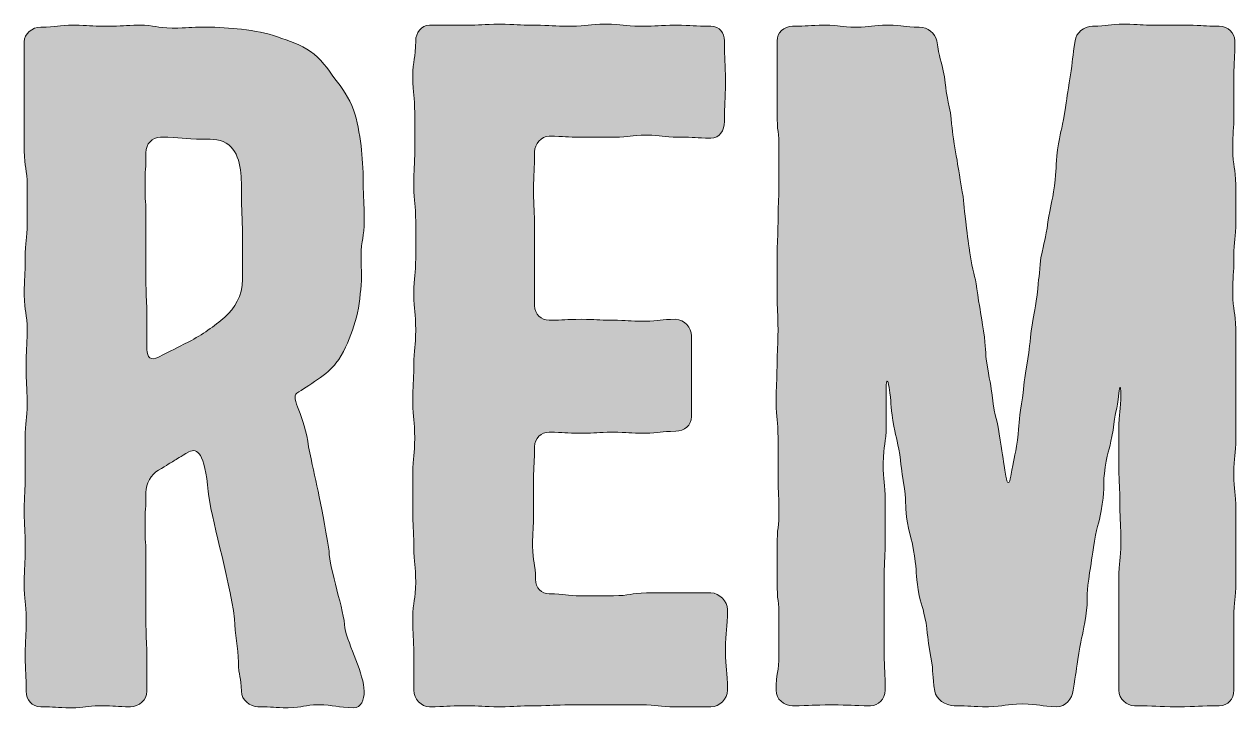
# Model space of a CAD drawing. Header units: inches. Extents: x 217 to 864, y -1016 to -62.
# Drawn here: x 539.6 to 714.9, y -898.3 to -799.3 of the extents above; entities that cross this region are included whole.
import ezdxf

# ---------------------------------------------------------------- set-up
doc = ezdxf.new("R2010")
doc.units = ezdxf.units.IN
doc.header["$MEASUREMENT"] = 0
doc.layers.add('Layer 1', color=7, linetype='Continuous')

# ---------------------------------------------------------------- blocks, each defined once
blk = doc.blocks.new('block 2')
at = {"layer": 'Layer 1', "true_color": 0x040404}
h = blk.add_hatch(color=18, dxfattribs=at)
h.dxf.hatch_style = 2
edge = h.paths.add_edge_path()
edge.add_spline(control_points=[(588.64, -822.18), (588.64, -820.34), (588.5, -818.51), (588.35, -816.96), (588.07, -815.13), (587.79, -813.3), (587.23, -811.74), (586.66, -810.05), (585.54, -808.5), (584.55, -807.23), (583.56, -805.82), (582.43, -804.27), (581.03, -803.29), (579.62, -802.3), (577.92, -801.74), (576.23, -801.17), (574.68, -800.61), (572.99, -800.33), (571.02, -800.04), (569.46, -799.9), (567.63, -799.76), (565.8, -799.76), (563.4, -799.76), (563.4, -799.9), (561.01, -799.9), (558.61, -799.9), (558.61, -799.48), (556.21, -799.48), (553.96, -799.48), (553.96, -799.62), (551.42, -799.62), (549.02, -799.62), (549.02, -799.48), (546.77, -799.48), (544.37, -799.48), (544.37, -799.76), (541.97, -799.76), (540.71, -799.76), (539.58, -800.75), (539.58, -801.88), (539.58, -804.56), (539.58, -804.56), (539.58, -807.09), (539.58, -809.77), (539.58, -809.77), (539.58, -812.45), (539.58, -814.99), (539.58, -814.99), (539.58, -817.67), (539.58, -820.2), (540, -820.2), (540, -822.74), (540, -825.42), (540, -825.42), (540, -828.1), (540, -830.64), (539.72, -830.64), (539.72, -833.31), (539.72, -835.85), (539.58, -835.85), (539.58, -838.53), (539.58, -841.07), (540, -841.07), (540, -843.75), (540, -846.28), (539.86, -846.28), (539.86, -848.96), (539.86, -851.5), (540, -851.5), (540, -854.18), (540, -856.71), (539.72, -856.71), (539.72, -859.39), (539.72, -861.93), (539.72, -861.93), (539.72, -864.61), (539.72, -867.15), (539.58, -867.15), (539.58, -869.83), (539.58, -872.36), (539.72, -872.36), (539.72, -875.04), (539.72, -877.72), (539.58, -877.72), (539.58, -880.26), (539.58, -882.94), (539.86, -882.94), (539.86, -885.48), (539.86, -888.15), (539.72, -888.15), (539.72, -890.69), (539.72, -893.37), (539.86, -893.37), (539.86, -895.91), (539.86, -897.17), (540.71, -898.16), (541.97, -898.16), (544.09, -898.16), (544.09, -898.3), (546.34, -898.3), (548.46, -898.3), (548.46, -898.02), (550.57, -898.02), (552.83, -898.02), (552.83, -898.16), (554.94, -898.16), (556.21, -898.16), (557.34, -897.17), (557.34, -895.91), (557.34, -893.51), (557.34, -893.51), (557.34, -891.11), (557.34, -888.72), (557.2, -888.72), (557.2, -886.32), (557.2, -883.92), (557.2, -883.92), (557.2, -881.53), (557.2, -879.13), (557.2, -879.13), (557.2, -876.73), (557.2, -874.34), (557.06, -874.34), (557.06, -871.94), (557.06, -869.55), (557.2, -869.55), (557.2, -867.15), (557.2, -865.88), (557.9, -864.47), (559.03, -863.91), (561.57, -862.35), (560.86, -862.78), (563.4, -861.23), (564.67, -860.66), (565.66, -861.37), (566.22, -867.01), (566.5, -870.53), (569.18, -878.99), (570.03, -885.48), (570.03, -887.59), (570.59, -889.7), (570.59, -891.68), (570.59, -893.79), (571.02, -893.79), (571.02, -895.91), (571.02, -897.17), (572.28, -898.16), (573.41, -898.16), (575.67, -898.16), (575.67, -898.3), (577.78, -898.3), (580.04, -898.3), (580.04, -897.88), (582.15, -897.88), (584.41, -897.88), (584.97, -898.3), (587.23, -898.3), (588.35, -898.3), (588.78, -897.17), (588.78, -895.91), (588.78, -893.51), (586.52, -889.28), (585.96, -886.74), (585.96, -884.35), (583.7, -878.14), (583.7, -875.61), (582.43, -867.71), (581.73, -865.46), (580.74, -860.52), (580.18, -856.01), (578.06, -853.47), (579.05, -852.77), (580.46, -851.78), (583.7, -849.95), (584.69, -848.4), (585.82, -846.99), (586.52, -845.3), (587.09, -843.61), (587.65, -842.06), (588.07, -840.22), (588.21, -838.39), (588.5, -836.7), (588.35, -834.86), (588.35, -833.03), (588.35, -830.35), (588.78, -830.35), (588.78, -827.68), (588.78, -824.86), (588.64, -824.86), (588.64, -822.18)], knot_values=[0, 0, 0, 0, 1, 1, 1, 2, 2, 2, 3, 3, 3, 4, 4, 4, 5, 5, 5, 6, 6, 6, 7, 7, 7, 8, 8, 8, 9, 9, 9, 10, 10, 10, 11, 11, 11, 12, 12, 12, 13, 13, 13, 14, 14, 14, 15, 15, 15, 16, 16, 16, 17, 17, 17, 18, 18, 18, 19, 19, 19, 20, 20, 20, 21, 21, 21, 22, 22, 22, 23, 23, 23, 24, 24, 24, 25, 25, 25, 26, 26, 26, 27, 27, 27, 28, 28, 28, 29, 29, 29, 30, 30, 30, 31, 31, 31, 32, 32, 32, 33, 33, 33, 34, 34, 34, 35, 35, 35, 36, 36, 36, 37, 37, 37, 38, 38, 38, 39, 39, 39, 40, 40, 40, 41, 41, 41, 42, 42, 42, 43, 43, 43, 44, 44, 44, 45, 45, 45, 46, 46, 46, 47, 47, 47, 48, 48, 48, 49, 49, 49, 50, 50, 50, 51, 51, 51, 52, 52, 52, 53, 53, 53, 54, 54, 54, 55, 55, 55, 56, 56, 56, 57, 57, 57, 58, 58, 58, 59, 59, 59, 60, 60, 60, 61, 61, 61, 62, 62, 62, 63, 63, 63, 63], degree=3, periodic=1)
edge = h.paths.add_edge_path()
edge.add_spline(control_points=[(571.16, -836.27), (571.16, -838.81), (570.03, -840.36), (568.62, -841.77), (567.07, -843.04), (565.38, -844.31), (563.4, -845.3), (561.29, -846.42), (561.15, -846.42), (559.03, -847.55), (557.9, -848.12), (557.34, -847.55), (557.34, -846.42), (557.34, -844.03), (557.34, -844.03), (557.34, -841.63), (557.34, -839.23), (557.2, -839.23), (557.2, -836.98), (557.2, -834.58), (557.2, -834.58), (557.2, -832.19), (557.2, -829.79), (557.2, -829.79), (557.2, -827.39), (557.2, -825), (557.06, -825), (557.06, -822.74), (557.06, -820.34), (557.2, -820.34), (557.2, -817.95), (557.2, -816.68), (558.05, -815.69), (559.31, -815.69), (562.42, -815.69), (562.42, -815.97), (565.52, -815.97), (566.79, -815.97), (568.2, -815.97), (569.18, -816.82), (571.02, -818.23), (571.02, -821.47), (571.02, -823.59), (571.02, -826.83), (571.16, -826.83), (571.16, -829.93), (571.16, -833.17), (571.16, -833.17), (571.16, -836.27)], knot_values=[0, 0, 0, 0, 1, 1, 1, 2, 2, 2, 3, 3, 3, 4, 4, 4, 5, 5, 5, 6, 6, 6, 7, 7, 7, 8, 8, 8, 9, 9, 9, 10, 10, 10, 11, 11, 11, 12, 12, 12, 13, 13, 13, 14, 14, 14, 15, 15, 15, 16, 16, 16, 16], degree=3, periodic=1)
h = blk.add_hatch(color=18, dxfattribs=at)
h.dxf.hatch_style = 2
edge = h.paths.add_edge_path()
edge.add_spline(control_points=[(608.37, -898.16), (610.91, -898.16), (610.91, -898.02), (613.58, -898.02), (616.12, -898.02), (616.12, -897.88), (618.66, -897.88), (621.2, -897.88), (621.2, -897.88), (623.73, -897.88), (626.27, -897.88), (626.27, -897.88), (628.81, -897.88), (631.35, -897.88), (631.35, -898.16), (633.88, -898.16), (636.42, -898.16), (636.42, -898.16), (638.96, -898.16), (640.23, -898.16), (641.36, -897.03), (641.36, -895.77), (641.36, -892.8), (641.07, -892.8), (641.07, -889.99), (641.07, -887.03), (641.36, -887.03), (641.36, -884.07), (641.36, -882.94), (640.23, -881.67), (638.96, -881.67), (636.7, -881.67), (636.7, -881.67), (634.31, -881.67), (631.91, -881.67), (631.91, -881.67), (629.65, -881.67), (627.26, -881.67), (627.26, -882.09), (624.86, -882.09), (622.61, -882.09), (622.61, -882.09), (620.21, -882.09), (617.95, -882.09), (617.95, -881.81), (615.56, -881.81), (614.43, -881.81), (613.58, -880.96), (613.58, -879.69), (613.58, -877.3), (613.16, -877.3), (613.16, -874.9), (613.16, -872.51), (613.3, -872.51), (613.3, -870.11), (613.3, -867.71), (613.3, -867.71), (613.3, -865.31), (613.3, -862.92), (613.44, -862.92), (613.44, -860.52), (613.44, -859.25), (614.43, -858.41), (615.56, -858.41), (617.81, -858.41), (617.81, -858.55), (620.21, -858.55), (622.47, -858.55), (622.47, -858.41), (624.72, -858.41), (627.12, -858.41), (627.12, -858.55), (629.37, -858.55), (631.63, -858.55), (631.63, -858.27), (633.88, -858.27), (635.15, -858.27), (636.14, -857.42), (636.14, -856.15), (636.14, -853.19), (636.14, -853.19), (636.14, -850.37), (636.14, -847.41), (636.14, -847.41), (636.14, -844.45), (636.14, -843.32), (635.15, -842.06), (633.88, -842.06), (631.63, -842.06), (631.63, -842.34), (629.37, -842.34), (626.98, -842.34), (626.98, -842.2), (624.72, -842.2), (622.47, -842.2), (622.47, -842.06), (620.21, -842.06), (617.81, -842.06), (617.81, -842.2), (615.56, -842.2), (614.43, -842.2), (613.44, -841.35), (613.44, -840.08), (613.44, -837.4), (613.44, -837.4), (613.44, -834.58), (613.44, -831.76), (613.44, -831.76), (613.44, -828.94), (613.44, -826.13), (613.3, -826.13), (613.3, -823.45), (613.3, -820.63), (613.44, -820.63), (613.44, -817.81), (613.44, -816.68), (614.43, -815.55), (615.56, -815.55), (617.95, -815.55), (617.95, -815.69), (620.21, -815.69), (622.61, -815.69), (622.61, -815.69), (625, -815.69), (627.26, -815.69), (627.26, -815.41), (629.65, -815.41), (631.91, -815.41), (631.91, -815.69), (634.31, -815.69), (636.7, -815.69), (636.7, -815.83), (638.96, -815.83), (640.23, -815.83), (640.93, -814.71), (640.93, -813.44), (640.93, -810.62), (641.07, -810.62), (641.07, -807.66), (641.07, -804.7), (640.93, -804.7), (640.93, -801.74), (640.93, -800.61), (640.23, -799.62), (638.96, -799.62), (636.42, -799.62), (636.42, -799.48), (633.88, -799.48), (631.35, -799.48), (631.35, -799.62), (628.81, -799.62), (626.27, -799.62), (626.27, -799.34), (623.73, -799.34), (621.2, -799.34), (621.2, -799.62), (618.66, -799.62), (615.98, -799.62), (615.98, -799.48), (613.44, -799.48), (610.91, -799.48), (610.91, -799.34), (608.37, -799.34), (605.83, -799.34), (605.83, -799.48), (603.29, -799.48), (600.76, -799.48), (600.76, -799.48), (598.22, -799.48), (597.09, -799.48), (596.24, -800.61), (596.24, -801.74), (596.24, -804.41), (595.82, -804.41), (595.82, -806.95), (595.82, -809.63), (596.1, -809.63), (596.1, -812.17), (596.1, -814.85), (596.1, -814.85), (596.1, -817.38), (596.1, -820.06), (595.96, -820.06), (595.96, -822.74), (595.96, -825.28), (596.24, -825.28), (596.24, -827.96), (596.24, -830.49), (596.24, -830.49), (596.24, -833.17), (596.24, -835.71), (595.96, -835.71), (595.96, -838.39), (595.96, -840.93), (596.24, -840.93), (596.24, -843.61), (596.24, -846.14), (595.96, -846.14), (595.96, -848.82), (595.96, -851.36), (595.82, -851.36), (595.82, -854.04), (595.82, -856.58), (596.1, -856.58), (596.1, -859.25), (596.1, -861.79), (595.82, -861.79), (595.82, -864.47), (595.82, -867.01), (595.82, -867.01), (595.82, -869.68), (595.82, -872.22), (595.96, -872.22), (595.96, -874.9), (595.96, -877.58), (596.24, -877.58), (596.24, -880.12), (596.24, -882.8), (595.82, -882.8), (595.82, -885.33), (595.82, -888.01), (595.96, -888.01), (595.96, -890.55), (595.96, -893.23), (595.96, -893.23), (595.96, -895.77), (595.96, -897.03), (597.09, -898.16), (598.22, -898.16), (600.76, -898.16), (600.76, -898.02), (603.29, -898.02), (605.83, -898.02), (605.83, -898.16), (608.37, -898.16)], knot_values=[0, 0, 0, 0, 1, 1, 1, 2, 2, 2, 3, 3, 3, 4, 4, 4, 5, 5, 5, 6, 6, 6, 7, 7, 7, 8, 8, 8, 9, 9, 9, 10, 10, 10, 11, 11, 11, 12, 12, 12, 13, 13, 13, 14, 14, 14, 15, 15, 15, 16, 16, 16, 17, 17, 17, 18, 18, 18, 19, 19, 19, 20, 20, 20, 21, 21, 21, 22, 22, 22, 23, 23, 23, 24, 24, 24, 25, 25, 25, 26, 26, 26, 27, 27, 27, 28, 28, 28, 29, 29, 29, 30, 30, 30, 31, 31, 31, 32, 32, 32, 33, 33, 33, 34, 34, 34, 35, 35, 35, 36, 36, 36, 37, 37, 37, 38, 38, 38, 39, 39, 39, 40, 40, 40, 41, 41, 41, 42, 42, 42, 43, 43, 43, 44, 44, 44, 45, 45, 45, 46, 46, 46, 47, 47, 47, 48, 48, 48, 49, 49, 49, 50, 50, 50, 51, 51, 51, 52, 52, 52, 53, 53, 53, 54, 54, 54, 55, 55, 55, 56, 56, 56, 57, 57, 57, 58, 58, 58, 59, 59, 59, 60, 60, 60, 61, 61, 61, 62, 62, 62, 63, 63, 63, 64, 64, 64, 65, 65, 65, 66, 66, 66, 67, 67, 67, 68, 68, 68, 69, 69, 69, 70, 70, 70, 71, 71, 71, 72, 72, 72, 73, 73, 73, 74, 74, 74, 75, 75, 75, 76, 76, 76, 77, 77, 77, 78, 78, 78, 78], degree=3, periodic=1)
h = blk.add_hatch(color=18, dxfattribs=at)
h.dxf.hatch_style = 2
edge = h.paths.add_edge_path()
edge.add_spline(control_points=[(674.2, -898.02), (676.59, -898.02), (676.59, -898.16), (679.13, -898.16), (681.53, -898.16), (681.53, -897.74), (684.06, -897.74), (686.6, -897.74), (686.6, -898.16), (689, -898.16), (690.27, -898.16), (691.25, -897.03), (691.4, -895.77), (691.82, -893.09), (691.82, -893.09), (692.24, -890.41), (692.66, -887.73), (692.81, -887.73), (693.23, -885.05), (693.65, -882.37), (693.23, -882.23), (693.65, -879.69), (694.07, -876.88), (694.07, -876.88), (694.5, -874.2), (694.92, -871.52), (695.2, -871.66), (695.62, -868.84), (696.05, -866.16), (695.62, -866.16), (696.05, -863.48), (696.47, -860.8), (696.75, -860.8), (697.17, -858.13), (697.46, -855.45), (697.74, -855.45), (698.02, -852.77), (698.16, -851.64), (698.3, -851.64), (698.3, -852.77), (698.3, -855.45), (698.02, -855.45), (698.02, -858.13), (698.02, -860.8), (698.02, -860.8), (698.02, -863.48), (698.02, -866.16), (698.16, -866.16), (698.16, -868.84), (698.16, -871.66), (698.3, -871.66), (698.3, -874.34), (698.3, -877.02), (698.02, -877.02), (698.02, -879.69), (698.02, -882.37), (698.02, -882.37), (698.02, -885.05), (698.02, -887.73), (698.02, -887.73), (698.02, -890.41), (698.02, -893.09), (698.02, -893.09), (698.02, -895.77), (698.02, -897.03), (699.15, -898.02), (700.28, -898.02), (703.38, -898.02), (703.38, -898.16), (706.48, -898.16), (709.58, -898.16), (709.58, -898.02), (712.54, -898.02), (713.81, -898.02), (714.66, -897.03), (714.66, -895.77), (714.66, -893.09), (714.66, -893.09), (714.66, -890.55), (714.66, -888.01), (714.66, -888.01), (714.66, -885.33), (714.66, -882.65), (714.94, -882.65), (714.94, -880.12), (714.94, -877.44), (714.94, -877.44), (714.94, -874.9), (714.94, -872.22), (714.94, -872.22), (714.94, -869.68), (714.94, -867.01), (714.66, -867.01), (714.66, -864.47), (714.66, -861.79), (714.94, -861.79), (714.94, -859.25), (714.94, -856.58), (714.94, -856.58), (714.94, -854.04), (714.94, -851.36), (714.94, -851.36), (714.94, -848.82), (714.94, -846.14), (714.94, -846.14), (714.94, -843.46), (714.94, -840.93), (714.51, -840.93), (714.51, -838.25), (714.51, -835.71), (714.66, -835.71), (714.66, -833.03), (714.66, -830.49), (714.94, -830.49), (714.94, -827.82), (714.94, -825.28), (714.94, -825.28), (714.94, -822.6), (714.94, -820.06), (714.51, -820.06), (714.51, -817.38), (714.51, -814.85), (714.66, -814.85), (714.66, -812.17), (714.66, -809.63), (714.66, -809.63), (714.66, -806.95), (714.66, -804.41), (714.8, -804.41), (714.8, -801.74), (714.8, -800.61), (713.81, -799.62), (712.54, -799.62), (710.29, -799.62), (710.29, -799.48), (708.03, -799.48), (705.63, -799.48), (705.63, -799.48), (703.38, -799.48), (701.12, -799.48), (701.12, -799.34), (698.87, -799.34), (696.47, -799.34), (696.47, -799.62), (694.21, -799.62), (692.95, -799.62), (691.82, -800.61), (691.68, -801.74), (691.25, -804.27), (691.4, -804.41), (690.97, -806.95), (690.55, -809.63), (690.55, -809.63), (690.13, -812.31), (689.7, -814.85), (689.56, -814.85), (689.14, -817.53), (688.86, -820.06), (689, -820.2), (688.72, -822.74), (688.29, -825.42), (688.15, -825.42), (687.73, -827.96), (687.45, -830.64), (687.17, -830.64), (686.74, -833.17), (686.46, -835.85), (686.46, -835.85), (686.18, -838.53), (685.76, -841.21), (685.76, -841.21), (685.33, -843.75), (685.05, -846.42), (685.05, -846.42), (684.63, -848.96), (684.21, -851.64), (684.35, -851.64), (683.92, -854.32), (683.5, -857), (683.64, -857), (683.36, -859.54), (682.94, -862.21), (682.8, -862.21), (682.37, -864.75), (682.23, -866.02), (681.81, -866.02), (681.67, -864.75), (681.25, -862.21), (681.25, -862.21), (680.82, -859.54), (680.54, -856.86), (680.26, -857), (679.84, -854.32), (679.55, -851.64), (679.41, -851.64), (678.99, -848.96), (678.57, -846.42), (678.85, -846.42), (678.43, -843.75), (678, -841.07), (678, -841.07), (677.58, -838.53), (677.3, -835.85), (677.02, -835.85), (676.59, -833.31), (676.17, -830.64), (676.17, -830.64), (675.89, -827.96), (675.47, -825.42), (675.75, -825.28), (675.18, -822.74), (674.76, -820.06), (674.76, -820.06), (674.34, -817.53), (673.92, -814.85), (673.92, -814.85), (673.63, -812.17), (673.07, -809.49), (673.07, -809.63), (672.79, -806.95), (672.22, -804.27), (672.08, -804.41), (671.66, -801.74), (671.38, -800.61), (670.39, -799.76), (669.12, -799.76), (666.87, -799.76), (666.87, -799.48), (664.61, -799.48), (662.21, -799.48), (662.21, -799.76), (659.96, -799.76), (657.7, -799.76), (657.7, -799.48), (655.45, -799.48), (653.05, -799.48), (653.05, -799.62), (650.79, -799.62), (649.53, -799.62), (648.54, -800.61), (648.54, -801.74), (648.54, -804.41), (648.54, -804.41), (648.54, -806.95), (648.54, -809.63), (648.54, -809.63), (648.54, -812.31), (648.54, -814.85), (648.82, -814.85), (648.82, -817.53), (648.82, -820.06), (648.82, -820.06), (648.82, -822.6), (648.82, -825.28), (648.68, -825.28), (648.68, -827.96), (648.68, -830.49), (648.54, -830.49), (648.54, -833.17), (648.54, -835.71), (648.54, -835.71), (648.54, -838.39), (648.54, -840.93), (648.68, -840.93), (648.68, -843.61), (648.68, -846.14), (648.54, -846.14), (648.54, -848.82), (648.54, -851.36), (648.4, -851.36), (648.4, -854.04), (648.4, -856.58), (648.68, -856.58), (648.68, -859.25), (648.68, -861.79), (648.68, -861.79), (648.68, -864.47), (648.68, -867.01), (648.82, -867.01), (648.82, -869.68), (648.82, -872.22), (648.54, -872.22), (648.54, -874.9), (648.54, -877.58), (648.54, -877.58), (648.54, -880.12), (648.54, -882.8), (648.82, -882.8), (648.82, -885.33), (648.82, -888.01), (648.82, -888.01), (648.82, -890.55), (648.82, -893.23), (648.4, -893.23), (648.4, -895.77), (648.4, -897.03), (649.53, -898.02), (650.79, -898.02), (653.61, -898.02), (653.61, -897.88), (656.43, -897.88), (659.25, -897.88), (659.25, -898.02), (662.07, -898.02), (663.2, -898.02), (664.19, -897.03), (664.19, -895.77), (664.19, -893.09), (664.05, -893.09), (664.05, -890.27), (664.05, -887.59), (664.05, -887.59), (664.05, -884.91), (664.05, -882.09), (664.05, -882.09), (664.05, -879.27), (664.05, -876.59), (664.19, -876.59), (664.19, -873.91), (664.19, -871.1), (664.19, -871.1), (664.19, -868.42), (664.19, -865.6), (663.91, -865.6), (663.91, -862.92), (663.91, -860.1), (664.33, -860.1), (664.33, -857.42), (664.33, -854.74), (664.33, -854.74), (664.33, -851.92), (664.33, -850.79), (664.61, -850.65), (664.75, -851.92), (665.17, -854.32), (664.89, -854.32), (665.32, -856.71), (665.74, -859.25), (665.88, -859.25), (666.3, -861.65), (666.58, -864.05), (666.58, -864.05), (667.01, -866.58), (667.29, -868.98), (667.01, -869.12), (667.43, -871.52), (667.85, -873.91), (668.13, -873.91), (668.42, -876.31), (668.84, -878.71), (668.56, -878.85), (668.98, -881.24), (669.4, -883.64), (669.68, -883.64), (670.11, -886.04), (670.39, -888.44), (670.39, -888.58), (670.81, -890.97), (671.24, -893.37), (670.95, -893.51), (671.38, -895.91), (671.52, -897.03), (672.93, -898.02), (674.2, -898.02)], knot_values=[0, 0, 0, 0, 1, 1, 1, 2, 2, 2, 3, 3, 3, 4, 4, 4, 5, 5, 5, 6, 6, 6, 7, 7, 7, 8, 8, 8, 9, 9, 9, 10, 10, 10, 11, 11, 11, 12, 12, 12, 13, 13, 13, 14, 14, 14, 15, 15, 15, 16, 16, 16, 17, 17, 17, 18, 18, 18, 19, 19, 19, 20, 20, 20, 21, 21, 21, 22, 22, 22, 23, 23, 23, 24, 24, 24, 25, 25, 25, 26, 26, 26, 27, 27, 27, 28, 28, 28, 29, 29, 29, 30, 30, 30, 31, 31, 31, 32, 32, 32, 33, 33, 33, 34, 34, 34, 35, 35, 35, 36, 36, 36, 37, 37, 37, 38, 38, 38, 39, 39, 39, 40, 40, 40, 41, 41, 41, 42, 42, 42, 43, 43, 43, 44, 44, 44, 45, 45, 45, 46, 46, 46, 47, 47, 47, 48, 48, 48, 49, 49, 49, 50, 50, 50, 51, 51, 51, 52, 52, 52, 53, 53, 53, 54, 54, 54, 55, 55, 55, 56, 56, 56, 57, 57, 57, 58, 58, 58, 59, 59, 59, 60, 60, 60, 61, 61, 61, 62, 62, 62, 63, 63, 63, 64, 64, 64, 65, 65, 65, 66, 66, 66, 67, 67, 67, 68, 68, 68, 69, 69, 69, 70, 70, 70, 71, 71, 71, 72, 72, 72, 73, 73, 73, 74, 74, 74, 75, 75, 75, 76, 76, 76, 77, 77, 77, 78, 78, 78, 79, 79, 79, 80, 80, 80, 81, 81, 81, 82, 82, 82, 83, 83, 83, 84, 84, 84, 85, 85, 85, 86, 86, 86, 87, 87, 87, 88, 88, 88, 89, 89, 89, 90, 90, 90, 91, 91, 91, 92, 92, 92, 93, 93, 93, 94, 94, 94, 95, 95, 95, 96, 96, 96, 97, 97, 97, 98, 98, 98, 99, 99, 99, 100, 100, 100, 101, 101, 101, 102, 102, 102, 103, 103, 103, 104, 104, 104, 105, 105, 105, 106, 106, 106, 107, 107, 107, 108, 108, 108, 109, 109, 109, 110, 110, 110, 111, 111, 111, 112, 112, 112, 113, 113, 113, 114, 114, 114, 115, 115, 115, 116, 116, 116, 117, 117, 117, 118, 118, 118, 119, 119, 119, 120, 120, 120, 121, 121, 121, 121], degree=3, periodic=1)
at = {"layer": 'Layer 1', "lineweight": 0}
for points, knots in [([(588.64, -822.18), (588.64, -820.34), (588.5, -818.51), (588.35, -816.96), (588.07, -815.13), (587.79, -813.3), (587.23, -811.74), (586.66, -810.05), (585.54, -808.5), (584.55, -807.23), (583.56, -805.82), (582.43, -804.27), (581.03, -803.29), (579.62, -802.3), (577.92, -801.74), (576.23, -801.17), (574.68, -800.61), (572.99, -800.33), (571.02, -800.04), (569.46, -799.9), (567.63, -799.76), (565.8, -799.76), (563.4, -799.76), (563.4, -799.9), (561.01, -799.9), (558.61, -799.9), (558.61, -799.48), (556.21, -799.48), (553.96, -799.48), (553.96, -799.62), (551.42, -799.62), (549.02, -799.62), (549.02, -799.48), (546.77, -799.48), (544.37, -799.48), (544.37, -799.76), (541.97, -799.76), (540.71, -799.76), (539.58, -800.75), (539.58, -801.88), (539.58, -804.56), (539.58, -804.56), (539.58, -807.09), (539.58, -809.77), (539.58, -809.77), (539.58, -812.45), (539.58, -814.99), (539.58, -814.99), (539.58, -817.67), (539.58, -820.2), (540, -820.2), (540, -822.74), (540, -825.42), (540, -825.42), (540, -828.1), (540, -830.64), (539.72, -830.64), (539.72, -833.31), (539.72, -835.85), (539.58, -835.85), (539.58, -838.53), (539.58, -841.07), (540, -841.07), (540, -843.75), (540, -846.28), (539.86, -846.28), (539.86, -848.96), (539.86, -851.5), (540, -851.5), (540, -854.18), (540, -856.71), (539.72, -856.71), (539.72, -859.39), (539.72, -861.93), (539.72, -861.93), (539.72, -864.61), (539.72, -867.15), (539.58, -867.15), (539.58, -869.83), (539.58, -872.36), (539.72, -872.36), (539.72, -875.04), (539.72, -877.72), (539.58, -877.72), (539.58, -880.26), (539.58, -882.94), (539.86, -882.94), (539.86, -885.48), (539.86, -888.15), (539.72, -888.15), (539.72, -890.69), (539.72, -893.37), (539.86, -893.37), (539.86, -895.91), (539.86, -897.17), (540.71, -898.16), (541.97, -898.16), (544.09, -898.16), (544.09, -898.3), (546.34, -898.3), (548.46, -898.3), (548.46, -898.02), (550.57, -898.02), (552.83, -898.02), (552.83, -898.16), (554.94, -898.16), (556.21, -898.16), (557.34, -897.17), (557.34, -895.91), (557.34, -893.51), (557.34, -893.51), (557.34, -891.11), (557.34, -888.72), (557.2, -888.72), (557.2, -886.32), (557.2, -883.92), (557.2, -883.92), (557.2, -881.53), (557.2, -879.13), (557.2, -879.13), (557.2, -876.73), (557.2, -874.34), (557.06, -874.34), (557.06, -871.94), (557.06, -869.55), (557.2, -869.55), (557.2, -867.15), (557.2, -865.88), (557.9, -864.47), (559.03, -863.91), (561.57, -862.35), (560.86, -862.78), (563.4, -861.23), (564.67, -860.66), (565.66, -861.37), (566.22, -867.01), (566.5, -870.53), (569.18, -878.99), (570.03, -885.48), (570.03, -887.59), (570.59, -889.7), (570.59, -891.68), (570.59, -893.79), (571.02, -893.79), (571.02, -895.91), (571.02, -897.17), (572.28, -898.16), (573.41, -898.16), (575.67, -898.16), (575.67, -898.3), (577.78, -898.3), (580.04, -898.3), (580.04, -897.88), (582.15, -897.88), (584.41, -897.88), (584.97, -898.3), (587.23, -898.3), (588.35, -898.3), (588.78, -897.17), (588.78, -895.91), (588.78, -893.51), (586.52, -889.28), (585.96, -886.74), (585.96, -884.35), (583.7, -878.14), (583.7, -875.61), (582.43, -867.71), (581.73, -865.46), (580.74, -860.52), (580.18, -856.01), (578.06, -853.47), (579.05, -852.77), (580.46, -851.78), (583.7, -849.95), (584.69, -848.4), (585.82, -846.99), (586.52, -845.3), (587.09, -843.61), (587.65, -842.06), (588.07, -840.22), (588.21, -838.39), (588.5, -836.7), (588.35, -834.86), (588.35, -833.03), (588.35, -830.35), (588.78, -830.35), (588.78, -827.68), (588.78, -824.86), (588.64, -824.86), (588.64, -822.18)], [0, 0, 0, 0, 1, 1, 1, 2, 2, 2, 3, 3, 3, 4, 4, 4, 5, 5, 5, 6, 6, 6, 7, 7, 7, 8, 8, 8, 9, 9, 9, 10, 10, 10, 11, 11, 11, 12, 12, 12, 13, 13, 13, 14, 14, 14, 15, 15, 15, 16, 16, 16, 17, 17, 17, 18, 18, 18, 19, 19, 19, 20, 20, 20, 21, 21, 21, 22, 22, 22, 23, 23, 23, 24, 24, 24, 25, 25, 25, 26, 26, 26, 27, 27, 27, 28, 28, 28, 29, 29, 29, 30, 30, 30, 31, 31, 31, 32, 32, 32, 33, 33, 33, 34, 34, 34, 35, 35, 35, 36, 36, 36, 37, 37, 37, 38, 38, 38, 39, 39, 39, 40, 40, 40, 41, 41, 41, 42, 42, 42, 43, 43, 43, 44, 44, 44, 45, 45, 45, 46, 46, 46, 47, 47, 47, 48, 48, 48, 49, 49, 49, 50, 50, 50, 51, 51, 51, 52, 52, 52, 53, 53, 53, 54, 54, 54, 55, 55, 55, 56, 56, 56, 57, 57, 57, 58, 58, 58, 59, 59, 59, 60, 60, 60, 61, 61, 61, 62, 62, 62, 63, 63, 63, 63]), ([(608.37, -898.16), (610.91, -898.16), (610.91, -898.02), (613.58, -898.02), (616.12, -898.02), (616.12, -897.88), (618.66, -897.88), (621.2, -897.88), (621.2, -897.88), (623.73, -897.88), (626.27, -897.88), (626.27, -897.88), (628.81, -897.88), (631.35, -897.88), (631.35, -898.16), (633.88, -898.16), (636.42, -898.16), (636.42, -898.16), (638.96, -898.16), (640.23, -898.16), (641.36, -897.03), (641.36, -895.77), (641.36, -892.8), (641.07, -892.8), (641.07, -889.99), (641.07, -887.03), (641.36, -887.03), (641.36, -884.07), (641.36, -882.94), (640.23, -881.67), (638.96, -881.67), (636.7, -881.67), (636.7, -881.67), (634.31, -881.67), (631.91, -881.67), (631.91, -881.67), (629.65, -881.67), (627.26, -881.67), (627.26, -882.09), (624.86, -882.09), (622.61, -882.09), (622.61, -882.09), (620.21, -882.09), (617.95, -882.09), (617.95, -881.81), (615.56, -881.81), (614.43, -881.81), (613.58, -880.96), (613.58, -879.69), (613.58, -877.3), (613.16, -877.3), (613.16, -874.9), (613.16, -872.51), (613.3, -872.51), (613.3, -870.11), (613.3, -867.71), (613.3, -867.71), (613.3, -865.31), (613.3, -862.92), (613.44, -862.92), (613.44, -860.52), (613.44, -859.25), (614.43, -858.41), (615.56, -858.41), (617.81, -858.41), (617.81, -858.55), (620.21, -858.55), (622.47, -858.55), (622.47, -858.41), (624.72, -858.41), (627.12, -858.41), (627.12, -858.55), (629.37, -858.55), (631.63, -858.55), (631.63, -858.27), (633.88, -858.27), (635.15, -858.27), (636.14, -857.42), (636.14, -856.15), (636.14, -853.19), (636.14, -853.19), (636.14, -850.37), (636.14, -847.41), (636.14, -847.41), (636.14, -844.45), (636.14, -843.32), (635.15, -842.06), (633.88, -842.06), (631.63, -842.06), (631.63, -842.34), (629.37, -842.34), (626.98, -842.34), (626.98, -842.2), (624.72, -842.2), (622.47, -842.2), (622.47, -842.06), (620.21, -842.06), (617.81, -842.06), (617.81, -842.2), (615.56, -842.2), (614.43, -842.2), (613.44, -841.35), (613.44, -840.08), (613.44, -837.4), (613.44, -837.4), (613.44, -834.58), (613.44, -831.76), (613.44, -831.76), (613.44, -828.94), (613.44, -826.13), (613.3, -826.13), (613.3, -823.45), (613.3, -820.63), (613.44, -820.63), (613.44, -817.81), (613.44, -816.68), (614.43, -815.55), (615.56, -815.55), (617.95, -815.55), (617.95, -815.69), (620.21, -815.69), (622.61, -815.69), (622.61, -815.69), (625, -815.69), (627.26, -815.69), (627.26, -815.41), (629.65, -815.41), (631.91, -815.41), (631.91, -815.69), (634.31, -815.69), (636.7, -815.69), (636.7, -815.83), (638.96, -815.83), (640.23, -815.83), (640.93, -814.71), (640.93, -813.44), (640.93, -810.62), (641.07, -810.62), (641.07, -807.66), (641.07, -804.7), (640.93, -804.7), (640.93, -801.74), (640.93, -800.61), (640.23, -799.62), (638.96, -799.62), (636.42, -799.62), (636.42, -799.48), (633.88, -799.48), (631.35, -799.48), (631.35, -799.62), (628.81, -799.62), (626.27, -799.62), (626.27, -799.34), (623.73, -799.34), (621.2, -799.34), (621.2, -799.62), (618.66, -799.62), (615.98, -799.62), (615.98, -799.48), (613.44, -799.48), (610.91, -799.48), (610.91, -799.34), (608.37, -799.34), (605.83, -799.34), (605.83, -799.48), (603.29, -799.48), (600.76, -799.48), (600.76, -799.48), (598.22, -799.48), (597.09, -799.48), (596.24, -800.61), (596.24, -801.74), (596.24, -804.41), (595.82, -804.41), (595.82, -806.95), (595.82, -809.63), (596.1, -809.63), (596.1, -812.17), (596.1, -814.85), (596.1, -814.85), (596.1, -817.38), (596.1, -820.06), (595.96, -820.06), (595.96, -822.74), (595.96, -825.28), (596.24, -825.28), (596.24, -827.96), (596.24, -830.49), (596.24, -830.49), (596.24, -833.17), (596.24, -835.71), (595.96, -835.71), (595.96, -838.39), (595.96, -840.93), (596.24, -840.93), (596.24, -843.61), (596.24, -846.14), (595.96, -846.14), (595.96, -848.82), (595.96, -851.36), (595.82, -851.36), (595.82, -854.04), (595.82, -856.58), (596.1, -856.58), (596.1, -859.25), (596.1, -861.79), (595.82, -861.79), (595.82, -864.47), (595.82, -867.01), (595.82, -867.01), (595.82, -869.68), (595.82, -872.22), (595.96, -872.22), (595.96, -874.9), (595.96, -877.58), (596.24, -877.58), (596.24, -880.12), (596.24, -882.8), (595.82, -882.8), (595.82, -885.33), (595.82, -888.01), (595.96, -888.01), (595.96, -890.55), (595.96, -893.23), (595.96, -893.23), (595.96, -895.77), (595.96, -897.03), (597.09, -898.16), (598.22, -898.16), (600.76, -898.16), (600.76, -898.02), (603.29, -898.02), (605.83, -898.02), (605.83, -898.16), (608.37, -898.16)], [0, 0, 0, 0, 1, 1, 1, 2, 2, 2, 3, 3, 3, 4, 4, 4, 5, 5, 5, 6, 6, 6, 7, 7, 7, 8, 8, 8, 9, 9, 9, 10, 10, 10, 11, 11, 11, 12, 12, 12, 13, 13, 13, 14, 14, 14, 15, 15, 15, 16, 16, 16, 17, 17, 17, 18, 18, 18, 19, 19, 19, 20, 20, 20, 21, 21, 21, 22, 22, 22, 23, 23, 23, 24, 24, 24, 25, 25, 25, 26, 26, 26, 27, 27, 27, 28, 28, 28, 29, 29, 29, 30, 30, 30, 31, 31, 31, 32, 32, 32, 33, 33, 33, 34, 34, 34, 35, 35, 35, 36, 36, 36, 37, 37, 37, 38, 38, 38, 39, 39, 39, 40, 40, 40, 41, 41, 41, 42, 42, 42, 43, 43, 43, 44, 44, 44, 45, 45, 45, 46, 46, 46, 47, 47, 47, 48, 48, 48, 49, 49, 49, 50, 50, 50, 51, 51, 51, 52, 52, 52, 53, 53, 53, 54, 54, 54, 55, 55, 55, 56, 56, 56, 57, 57, 57, 58, 58, 58, 59, 59, 59, 60, 60, 60, 61, 61, 61, 62, 62, 62, 63, 63, 63, 64, 64, 64, 65, 65, 65, 66, 66, 66, 67, 67, 67, 68, 68, 68, 69, 69, 69, 70, 70, 70, 71, 71, 71, 72, 72, 72, 73, 73, 73, 74, 74, 74, 75, 75, 75, 76, 76, 76, 77, 77, 77, 78, 78, 78, 78]), ([(674.2, -898.02), (676.59, -898.02), (676.59, -898.16), (679.13, -898.16), (681.53, -898.16), (681.53, -897.74), (684.06, -897.74), (686.6, -897.74), (686.6, -898.16), (689, -898.16), (690.27, -898.16), (691.25, -897.03), (691.4, -895.77), (691.82, -893.09), (691.82, -893.09), (692.24, -890.41), (692.66, -887.73), (692.81, -887.73), (693.23, -885.05), (693.65, -882.37), (693.23, -882.23), (693.65, -879.69), (694.07, -876.88), (694.07, -876.88), (694.5, -874.2), (694.92, -871.52), (695.2, -871.66), (695.62, -868.84), (696.05, -866.16), (695.62, -866.16), (696.05, -863.48), (696.47, -860.8), (696.75, -860.8), (697.17, -858.13), (697.46, -855.45), (697.74, -855.45), (698.02, -852.77), (698.16, -851.64), (698.3, -851.64), (698.3, -852.77), (698.3, -855.45), (698.02, -855.45), (698.02, -858.13), (698.02, -860.8), (698.02, -860.8), (698.02, -863.48), (698.02, -866.16), (698.16, -866.16), (698.16, -868.84), (698.16, -871.66), (698.3, -871.66), (698.3, -874.34), (698.3, -877.02), (698.02, -877.02), (698.02, -879.69), (698.02, -882.37), (698.02, -882.37), (698.02, -885.05), (698.02, -887.73), (698.02, -887.73), (698.02, -890.41), (698.02, -893.09), (698.02, -893.09), (698.02, -895.77), (698.02, -897.03), (699.15, -898.02), (700.28, -898.02), (703.38, -898.02), (703.38, -898.16), (706.48, -898.16), (709.58, -898.16), (709.58, -898.02), (712.54, -898.02), (713.81, -898.02), (714.66, -897.03), (714.66, -895.77), (714.66, -893.09), (714.66, -893.09), (714.66, -890.55), (714.66, -888.01), (714.66, -888.01), (714.66, -885.33), (714.66, -882.65), (714.94, -882.65), (714.94, -880.12), (714.94, -877.44), (714.94, -877.44), (714.94, -874.9), (714.94, -872.22), (714.94, -872.22), (714.94, -869.68), (714.94, -867.01), (714.66, -867.01), (714.66, -864.47), (714.66, -861.79), (714.94, -861.79), (714.94, -859.25), (714.94, -856.58), (714.94, -856.58), (714.94, -854.04), (714.94, -851.36), (714.94, -851.36), (714.94, -848.82), (714.94, -846.14), (714.94, -846.14), (714.94, -843.46), (714.94, -840.93), (714.51, -840.93), (714.51, -838.25), (714.51, -835.71), (714.66, -835.71), (714.66, -833.03), (714.66, -830.49), (714.94, -830.49), (714.94, -827.82), (714.94, -825.28), (714.94, -825.28), (714.94, -822.6), (714.94, -820.06), (714.51, -820.06), (714.51, -817.38), (714.51, -814.85), (714.66, -814.85), (714.66, -812.17), (714.66, -809.63), (714.66, -809.63), (714.66, -806.95), (714.66, -804.41), (714.8, -804.41), (714.8, -801.74), (714.8, -800.61), (713.81, -799.62), (712.54, -799.62), (710.29, -799.62), (710.29, -799.48), (708.03, -799.48), (705.63, -799.48), (705.63, -799.48), (703.38, -799.48), (701.12, -799.48), (701.12, -799.34), (698.87, -799.34), (696.47, -799.34), (696.47, -799.62), (694.21, -799.62), (692.95, -799.62), (691.82, -800.61), (691.68, -801.74), (691.25, -804.27), (691.4, -804.41), (690.97, -806.95), (690.55, -809.63), (690.55, -809.63), (690.13, -812.31), (689.7, -814.85), (689.56, -814.85), (689.14, -817.53), (688.86, -820.06), (689, -820.2), (688.72, -822.74), (688.29, -825.42), (688.15, -825.42), (687.73, -827.96), (687.45, -830.64), (687.17, -830.64), (686.74, -833.17), (686.46, -835.85), (686.46, -835.85), (686.18, -838.53), (685.76, -841.21), (685.76, -841.21), (685.33, -843.75), (685.05, -846.42), (685.05, -846.42), (684.63, -848.96), (684.21, -851.64), (684.35, -851.64), (683.92, -854.32), (683.5, -857), (683.64, -857), (683.36, -859.54), (682.94, -862.21), (682.8, -862.21), (682.37, -864.75), (682.23, -866.02), (681.81, -866.02), (681.67, -864.75), (681.25, -862.21), (681.25, -862.21), (680.82, -859.54), (680.54, -856.86), (680.26, -857), (679.84, -854.32), (679.55, -851.64), (679.41, -851.64), (678.99, -848.96), (678.57, -846.42), (678.85, -846.42), (678.43, -843.75), (678, -841.07), (678, -841.07), (677.58, -838.53), (677.3, -835.85), (677.02, -835.85), (676.59, -833.31), (676.17, -830.64), (676.17, -830.64), (675.89, -827.96), (675.47, -825.42), (675.75, -825.28), (675.18, -822.74), (674.76, -820.06), (674.76, -820.06), (674.34, -817.53), (673.92, -814.85), (673.92, -814.85), (673.63, -812.17), (673.07, -809.49), (673.07, -809.63), (672.79, -806.95), (672.22, -804.27), (672.08, -804.41), (671.66, -801.74), (671.38, -800.61), (670.39, -799.76), (669.12, -799.76), (666.87, -799.76), (666.87, -799.48), (664.61, -799.48), (662.21, -799.48), (662.21, -799.76), (659.96, -799.76), (657.7, -799.76), (657.7, -799.48), (655.45, -799.48), (653.05, -799.48), (653.05, -799.62), (650.79, -799.62), (649.53, -799.62), (648.54, -800.61), (648.54, -801.74), (648.54, -804.41), (648.54, -804.41), (648.54, -806.95), (648.54, -809.63), (648.54, -809.63), (648.54, -812.31), (648.54, -814.85), (648.82, -814.85), (648.82, -817.53), (648.82, -820.06), (648.82, -820.06), (648.82, -822.6), (648.82, -825.28), (648.68, -825.28), (648.68, -827.96), (648.68, -830.49), (648.54, -830.49), (648.54, -833.17), (648.54, -835.71), (648.54, -835.71), (648.54, -838.39), (648.54, -840.93), (648.68, -840.93), (648.68, -843.61), (648.68, -846.14), (648.54, -846.14), (648.54, -848.82), (648.54, -851.36), (648.4, -851.36), (648.4, -854.04), (648.4, -856.58), (648.68, -856.58), (648.68, -859.25), (648.68, -861.79), (648.68, -861.79), (648.68, -864.47), (648.68, -867.01), (648.82, -867.01), (648.82, -869.68), (648.82, -872.22), (648.54, -872.22), (648.54, -874.9), (648.54, -877.58), (648.54, -877.58), (648.54, -880.12), (648.54, -882.8), (648.82, -882.8), (648.82, -885.33), (648.82, -888.01), (648.82, -888.01), (648.82, -890.55), (648.82, -893.23), (648.4, -893.23), (648.4, -895.77), (648.4, -897.03), (649.53, -898.02), (650.79, -898.02), (653.61, -898.02), (653.61, -897.88), (656.43, -897.88), (659.25, -897.88), (659.25, -898.02), (662.07, -898.02), (663.2, -898.02), (664.19, -897.03), (664.19, -895.77), (664.19, -893.09), (664.05, -893.09), (664.05, -890.27), (664.05, -887.59), (664.05, -887.59), (664.05, -884.91), (664.05, -882.09), (664.05, -882.09), (664.05, -879.27), (664.05, -876.59), (664.19, -876.59), (664.19, -873.91), (664.19, -871.1), (664.19, -871.1), (664.19, -868.42), (664.19, -865.6), (663.91, -865.6), (663.91, -862.92), (663.91, -860.1), (664.33, -860.1), (664.33, -857.42), (664.33, -854.74), (664.33, -854.74), (664.33, -851.92), (664.33, -850.79), (664.61, -850.65), (664.75, -851.92), (665.17, -854.32), (664.89, -854.32), (665.32, -856.71), (665.74, -859.25), (665.88, -859.25), (666.3, -861.65), (666.58, -864.05), (666.58, -864.05), (667.01, -866.58), (667.29, -868.98), (667.01, -869.12), (667.43, -871.52), (667.85, -873.91), (668.13, -873.91), (668.42, -876.31), (668.84, -878.71), (668.56, -878.85), (668.98, -881.24), (669.4, -883.64), (669.68, -883.64), (670.11, -886.04), (670.39, -888.44), (670.39, -888.58), (670.81, -890.97), (671.24, -893.37), (670.95, -893.51), (671.38, -895.91), (671.52, -897.03), (672.93, -898.02), (674.2, -898.02)], [0, 0, 0, 0, 1, 1, 1, 2, 2, 2, 3, 3, 3, 4, 4, 4, 5, 5, 5, 6, 6, 6, 7, 7, 7, 8, 8, 8, 9, 9, 9, 10, 10, 10, 11, 11, 11, 12, 12, 12, 13, 13, 13, 14, 14, 14, 15, 15, 15, 16, 16, 16, 17, 17, 17, 18, 18, 18, 19, 19, 19, 20, 20, 20, 21, 21, 21, 22, 22, 22, 23, 23, 23, 24, 24, 24, 25, 25, 25, 26, 26, 26, 27, 27, 27, 28, 28, 28, 29, 29, 29, 30, 30, 30, 31, 31, 31, 32, 32, 32, 33, 33, 33, 34, 34, 34, 35, 35, 35, 36, 36, 36, 37, 37, 37, 38, 38, 38, 39, 39, 39, 40, 40, 40, 41, 41, 41, 42, 42, 42, 43, 43, 43, 44, 44, 44, 45, 45, 45, 46, 46, 46, 47, 47, 47, 48, 48, 48, 49, 49, 49, 50, 50, 50, 51, 51, 51, 52, 52, 52, 53, 53, 53, 54, 54, 54, 55, 55, 55, 56, 56, 56, 57, 57, 57, 58, 58, 58, 59, 59, 59, 60, 60, 60, 61, 61, 61, 62, 62, 62, 63, 63, 63, 64, 64, 64, 65, 65, 65, 66, 66, 66, 67, 67, 67, 68, 68, 68, 69, 69, 69, 70, 70, 70, 71, 71, 71, 72, 72, 72, 73, 73, 73, 74, 74, 74, 75, 75, 75, 76, 76, 76, 77, 77, 77, 78, 78, 78, 79, 79, 79, 80, 80, 80, 81, 81, 81, 82, 82, 82, 83, 83, 83, 84, 84, 84, 85, 85, 85, 86, 86, 86, 87, 87, 87, 88, 88, 88, 89, 89, 89, 90, 90, 90, 91, 91, 91, 92, 92, 92, 93, 93, 93, 94, 94, 94, 95, 95, 95, 96, 96, 96, 97, 97, 97, 98, 98, 98, 99, 99, 99, 100, 100, 100, 101, 101, 101, 102, 102, 102, 103, 103, 103, 104, 104, 104, 105, 105, 105, 106, 106, 106, 107, 107, 107, 108, 108, 108, 109, 109, 109, 110, 110, 110, 111, 111, 111, 112, 112, 112, 113, 113, 113, 114, 114, 114, 115, 115, 115, 116, 116, 116, 117, 117, 117, 118, 118, 118, 119, 119, 119, 120, 120, 120, 121, 121, 121, 121]), ([(571.16, -836.27), (571.16, -838.81), (570.03, -840.36), (568.62, -841.77), (567.07, -843.04), (565.38, -844.31), (563.4, -845.3), (561.29, -846.42), (561.15, -846.42), (559.03, -847.55), (557.9, -848.12), (557.34, -847.55), (557.34, -846.42), (557.34, -844.03), (557.34, -844.03), (557.34, -841.63), (557.34, -839.23), (557.2, -839.23), (557.2, -836.98), (557.2, -834.58), (557.2, -834.58), (557.2, -832.19), (557.2, -829.79), (557.2, -829.79), (557.2, -827.39), (557.2, -825), (557.06, -825), (557.06, -822.74), (557.06, -820.34), (557.2, -820.34), (557.2, -817.95), (557.2, -816.68), (558.05, -815.69), (559.31, -815.69), (562.42, -815.69), (562.42, -815.97), (565.52, -815.97), (566.79, -815.97), (568.2, -815.97), (569.18, -816.82), (571.02, -818.23), (571.02, -821.47), (571.02, -823.59), (571.02, -826.83), (571.16, -826.83), (571.16, -829.93), (571.16, -833.17), (571.16, -833.17), (571.16, -836.27)], [0, 0, 0, 0, 1, 1, 1, 2, 2, 2, 3, 3, 3, 4, 4, 4, 5, 5, 5, 6, 6, 6, 7, 7, 7, 8, 8, 8, 9, 9, 9, 10, 10, 10, 11, 11, 11, 12, 12, 12, 13, 13, 13, 14, 14, 14, 15, 15, 15, 16, 16, 16, 16])]:
    blk.add_open_spline(points, degree=3, knots=knots, dxfattribs=at)

msp = doc.modelspace()

# ---------------------------------------------------------------- block references
at = {"layer": 'Layer 1'}
msp.add_blockref('block 2', (0, 0), dxfattribs=at)

doc.saveas('drawing.dxf')
